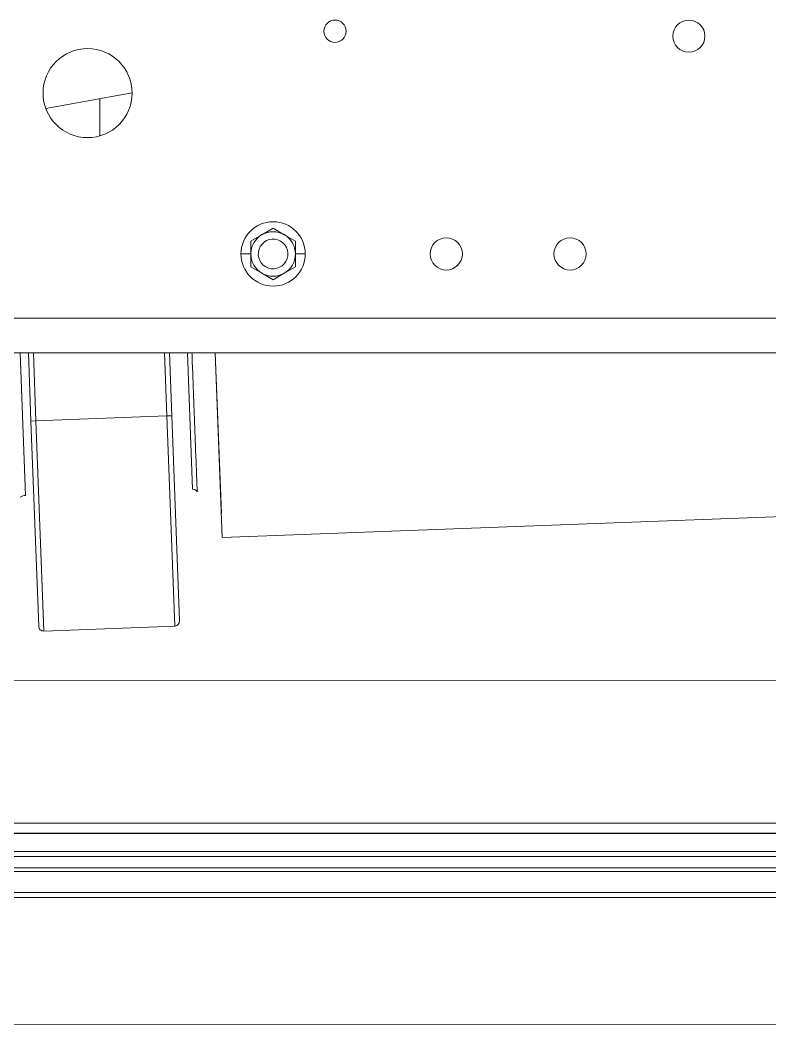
# Model space of a CAD drawing. Header units: millimetres. Extents: x -16985 to -606, y 2122 to 9380.
# Drawn here: x -10845.8 to -10542.8, y 4706.7 to 5112.7 of the extents above; entities that cross this region are included whole.
import ezdxf

# ---------------------------------------------------------------- set-up
doc = ezdxf.new("R2010")
doc.units = ezdxf.units.MM
doc.linetypes.add('K5LT32768', pattern=[0])
doc.linetypes.add('K5LT_THIN', pattern=[0])

msp = doc.modelspace()

# ---------------------------------------------------------------- linework, layer by layer
at = {"color": 7, "linetype": 'K5LT_THIN', "lineweight": 18}
for p, q in [((-10835.46, 5077.01), (-10800.55, 5083.35)), ((-10813.55, 5080.99), (-10813.55, 5065.9)), ((-10743.55, 5028.58), (-10748.05, 5025.98)), ((-10739.05, 5025.98), (-10743.55, 5028.58)), ((-10748.05, 5025.98), (-10752.55, 5023.38)), ((-10752.55, 5023.38), (-10752.55, 5018.19)), ((-10734.55, 5023.38), (-10739.05, 5025.98)), ((-10734.55, 5018.19), (-10734.55, 5023.38)), ((-10756.55, 5018.19), (-10752.55, 5018.19)), ((-10752.55, 5018.19), (-10752.55, 5012.99)), ((-10734.55, 5012.99), (-10734.55, 5018.19)), ((-10730.55, 5018.19), (-10734.55, 5018.19)), ((-10752.55, 5012.99), (-10748.05, 5010.39)), ((-10748.05, 5010.39), (-10743.55, 5007.79)), ((-10743.55, 5007.79), (-10739.05, 5010.39)), ((-10739.05, 5010.39), (-10734.55, 5012.99)), ((-9916.77, 4978.19), (-11199.55, 4978.19)), ((-10843.61, 4920.58), (-10845.78, 4978.19)), ((-10843.61, 4920.58), (-10845.78, 4978.19)), ((-10842.46, 4978.19), (-10841.42, 4950.68)), ((-10842.46, 4978.19), (-10841.42, 4950.68)), ((-10787.42, 4978.19), (-10786.46, 4952.75)), ((-10787.42, 4978.19), (-10786.46, 4952.75)), ((-10785.42, 4978.19), (-10784.46, 4952.83)), ((-10785.42, 4978.19), (-10784.46, 4952.83)), ((-10778.15, 4978.19), (-10776.08, 4923.12)), ((-10778.15, 4978.19), (-10776.08, 4923.12)), ((-10764.09, 4903.56), (-10766.91, 4978.19)), ((-10766.91, 4978.19), (-10764.47, 4913.48)), ((-10766.91, 4978.19), (-10764.47, 4913.48)), ((-10841.42, 4950.68), (-10839.43, 4950.75)), ((-10841.42, 4950.68), (-10839.43, 4950.75)), ((-10841.42, 4950.68), (-10838.3, 4867.74)), ((-10841.42, 4950.68), (-10838.3, 4867.74)), ((-10839.43, 4950.75), (-10786.46, 4952.75)), ((-10839.43, 4950.75), (-10786.46, 4952.75)), ((-10786.46, 4952.75), (-10784.46, 4952.83)), ((-10786.46, 4952.75), (-10784.46, 4952.83)), ((-10784.46, 4952.83), (-10781.34, 4869.89)), ((-10784.46, 4952.83), (-10781.34, 4869.89)), ((-10452.97, 4915.29), (-10764.09, 4903.56)), ((-10764.09, 4903.56), (-10764.09, 4903.56)), ((-10764.09, 4903.56), (-10764.09, 4903.56)), ((-10764.09, 4903.56), (-10764.09, 4903.56)), ((-10836.26, 4865.81), (-10783.26, 4867.81)), ((-10836.26, 4865.81), (-10783.26, 4867.81)), ((-11161.16, 4788.19), (-9465.95, 4788.19)), ((-9604.81, 4784.19), (-11139.55, 4784.19)), ((-9604.81, 4784.02), (-11139.55, 4784.02)), ((-9413.55, 4770.09), (-11213.55, 4770.09)), ((-9413.55, 4768.7), (-11213.55, 4768.7)), ((-9413.55, 4760.19), (-11213.55, 4760.19)), ((-11213.55, 4758.19), (-9413.55, 4758.19)), ((-10983.2, 4706.66), (-10501.3, 4706.8))]:
    msp.add_line(p, q, dxfattribs=at)
at = {"color": 8, "linetype": 'K5LT32768', "lineweight": 15, "true_color": 0x808080}
for p, q in [((-9916.77, 4992.19), (-11199.55, 4992.19)), ((-10840.46, 4978.19), (-10839.43, 4950.75)), ((-10840.46, 4978.19), (-10839.43, 4950.75)), ((-10839.43, 4950.75), (-10836.22, 4865.83)), ((-10839.43, 4950.75), (-10836.22, 4865.83)), ((-10786.46, 4952.75), (-10783.26, 4867.81)), ((-10786.46, 4952.75), (-10783.26, 4867.81)), ((-10997.58, 4845.66), (-10487, 4845.81)), ((-9604.81, 4776.77), (-11213.55, 4776.77)), ((-9604.81, 4774.66), (-11213.55, 4774.66))]:
    msp.add_line(p, q, dxfattribs=at)
at = {"color": 7, "linetype": 'K5LT_THIN', "lineweight": 18}
for centre, radius, start, end in [((-10718.55, 5108.19), 4.5, 90, 270), ((-10718.55, 5108.19), 4.5, 270, 90), ((-10575.51, 5106.19), 6.5, 90, 270), ((-10575.51, 5106.19), 6.5, 270, 90), ((-10818.55, 5083.19), 18, 90, 270), ((-10818.55, 5083.19), 18, 270, 90), ((-10743.55, 5018.19), 13, 0.0025, 180.0025), ((-10743.55, 5018.19), 9, 60.0025, 120.0025), ((-10743.55, 5018.19), 9, 120.0025, 180.0025), ((-10743.55, 5018.19), 6, 60, 240), ((-10743.55, 5018.19), 6, 240, 60), ((-10743.55, 5018.19), 9, 0.0025, 60.0025), ((-10673.55, 5018.19), 6.5, 90, 270), ((-10673.55, 5018.19), 6.5, 270, 90), ((-10623.55, 5018.19), 6.5, 90, 270), ((-10623.55, 5018.19), 6.5, 270, 90), ((-10743.55, 5018.19), 13, 180.0025, 0.0025), ((-10743.55, 5018.19), 9, 180.0025, 240.0025), ((-10743.55, 5018.19), 9, 300.0025, 0.0025), ((-10743.55, 5018.19), 9, 240.0025, 300.0025), ((-10776, 4921.12), 2, 28.696, 92.1364), ((-10843.42, 4915.58), 5, 92.1382, 118.6984), ((-10783.34, 4869.81), 2, 272.178, 2.1593), ((-10836.3, 4867.81), 2, 182.1593, 272.178)]:
    msp.add_arc(centre, radius, start, end, dxfattribs=at)
msp.add_open_spline([(-10774.25, 4922.08), (-10774.25, 4922.2), (-10774.26, 4922.43), (-10774.33, 4924.28), (-10774.44, 4927.15), (-10774.58, 4931.05), (-10774.76, 4935.79), (-10774.97, 4941.2), (-10775.19, 4947.06), (-10775.42, 4953.17), (-10775.65, 4959.27), (-10775.87, 4965.14), (-10776.07, 4970.53), (-10776.24, 4975.01), (-10776.33, 4977.22), (-10776.36, 4978.19)], degree=3, knots=[0, 0, 0, 0, 0.078208, 0.156416, 0.234624, 0.312831, 0.391039, 0.469247, 0.547455, 0.625663, 0.703871, 0.782078, 0.860286, 0.938494, 1, 1, 1, 1], dxfattribs=at)
msp.add_open_spline([(-10774.25, 4922.08), (-10774.25, 4922.2), (-10774.26, 4922.43), (-10774.33, 4924.28), (-10774.44, 4927.15), (-10774.58, 4931.05), (-10774.76, 4935.79), (-10774.97, 4941.2), (-10775.19, 4947.06), (-10775.42, 4953.17), (-10775.65, 4959.27), (-10775.87, 4965.14), (-10776.07, 4970.53), (-10776.24, 4975.01), (-10776.33, 4977.22), (-10776.36, 4978.19)], degree=3, knots=[0, 0, 0, 0, 0.078208, 0.156416, 0.234624, 0.312831, 0.391039, 0.469247, 0.547455, 0.625663, 0.703871, 0.782078, 0.860286, 0.938494, 1, 1, 1, 1], dxfattribs=at)

doc.saveas('drawing.dxf')
